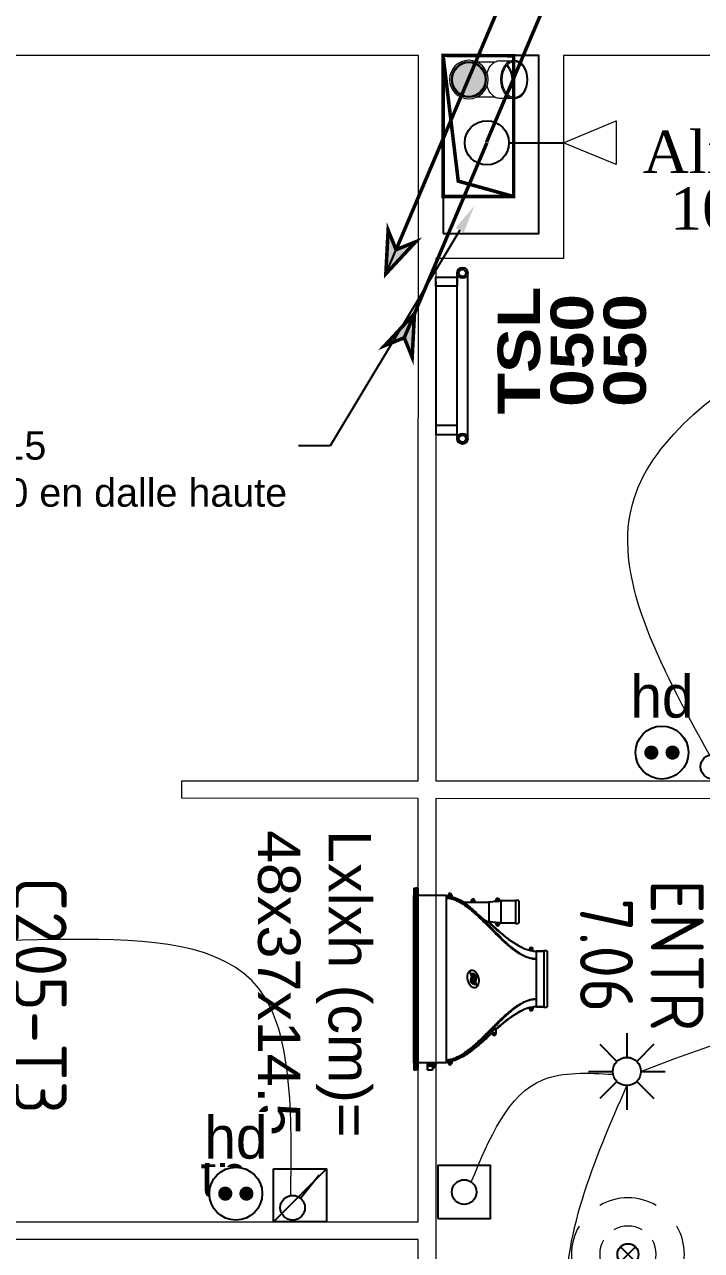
# Model space of a CAD drawing. Header units: millimetres. Extents: x 449410 to 506007, y -379864 to -318775.
# Drawn here: x 464091 to 466009, y -332279 to -328805 of the extents above; entities that cross this region are included whole.
import ezdxf
from ezdxf import colors
from ezdxf.entities.mleader import LeaderData, LeaderLine
from ezdxf.math import Vec2, Vec3

# ---------------------------------------------------------------- set-up
doc = ezdxf.new("R2010")
doc.units = ezdxf.units.MM
doc.set_wipeout_variables(frame=1)
doc.layers.add('_GAZELEC-RESERVATION', color=1, linetype='Continuous', lineweight=18)
doc.layers.add('_GAZELEC-RESERVATION 2', color=132, linetype='Continuous', lineweight=18)
for name, color, linetype in [('GAZ-EU FLECHE', 42, 'Continuous'), ('GAZ-FLECHE VMC', 93, 'Continuous'), ('prlm-CHAUFF', 30, 'Continuous'), ('prlm-CHAUFF-CONV', 20, 'Continuous'), ('prlm-EAU-CHU', 42, 'Continuous'), ('prlm-EAU-EUEV', 25, 'Continuous'), ('prlm-ELEC-CFO', 201, 'Continuous'), ('prlm-ELEC-SSI', 230, 'Continuous'), ('prlm-GT', 242, 'Continuous'), ('prlm-VMC', 93, 'Continuous')]:
    doc.layers.add(name, color=color, linetype=linetype)
doc.layers.add('prlm-xpoly', color=7, linetype='Continuous', plot=False)
doc.layers.add('prlm-ZEROPLOT', color=254, linetype='Continuous', plot=False)
doc.styles.add('prlm-chauff-rad', font='ariblk.ttf', dxfattribs={"height": 12})
doc.styles.add('prlm-elec-cfa', font='comic.ttf', dxfattribs={"height": 12})
doc.styles.add('prlm-elec-cfo', font='comic.ttf', dxfattribs={"height": 12})
doc.styles.add('prlm-vmc', font='pala.ttf', dxfattribs={"height": 14})
doc.styles.add('prlm-xpoly', font='isocp.shx', dxfattribs={"height": 15})
doc.styles.get("Standard").update_dxf_attribs({"font": 'arial.ttf'})

# ---------------------------------------------------------------- blocks, each defined once
blk = doc.blocks.new('xi.fum')
at = {"color": 0}
blk.add_wipeout([(-10.61, -10.61), (-15, 0), (-10.61, 10.61), (0, 15), (10.61, 10.61), (15, 0), (10.61, -10.61), (0, -15)], dxfattribs=at).dxf.layer = 'prlm-ELEC-SSI'
at = {"layer": 'prlm-ELEC-SSI', "color": 0}
for points in [[(-2.12, 2.12), (2.12, -2.12)], [(2.12, 2.12), (-2.12, -2.12)]]:
    blk.add_lwpolyline(points, dxfattribs=at)
blk.add_circle((0, 0), 3, dxfattribs=at)
at = {"layer": 'prlm-ELEC-SSI', "color": 0, "lineweight": 13}
for radius, start, end in [(16, 60, 120), (16, 150, 210), (8, 60, 120), (16, 330, 30), (8, 150, 210), (8, 330, 30), (8, 240, 300), (16, 240, 300)]:
    blk.add_arc((0, 0), radius, start, end, dxfattribs=at)
blk = doc.blocks.new('xi.eu')
at = {"layer": 'prlm-EAU-EUEV', "linetype": 'ByBlock', "lineweight": -2}
h = blk.add_hatch(color=0, dxfattribs=at)
edge = h.paths.add_edge_path()
edge.add_arc((0, 0), 5, 0, 360)
at = {"layer": 'prlm-EAU-EUEV', "color": 0, "linetype": 'ByBlock', "lineweight": 5}
blk.add_circle((0, 0), 5, dxfattribs=at)
blk = doc.blocks.new('xi.cee1')
at = {"layer": 'prlm-EAU-CHU', "color": 0, "lineweight": 13}
for p, q in [((7.43, 5), (2.17, 5)), ((12.09, 5.34), (8.77, 5.34)), ((2.17, -5), (7.43, -5)), ((8.77, -5.34), (12.09, -5.34))]:
    blk.add_line(p, q, dxfattribs=at)
for radius in [5.45, 4.69]:
    blk.add_circle((0, 0), radius, dxfattribs=at)
for centre, radius, start, end in [((10.09, 0.78), 4.99, 122.4397, 169.5051), ((8.79, 2.49), 2.86, 90.508, 118.9381), ((6.35, 0), 5.87, 317.8112, 42.1667), ((6.14, 0), 6.3, 318.9248, 41.0752), ((10.09, -0.78), 4.99, 190.4949, 237.5603), ((8.79, -2.49), 2.86, 241.0619, 269.492)]:
    blk.add_arc(centre, radius, start, end, dxfattribs=at)
for centre, major_axis, ratio in [((12.84, 0), (0, -5.44), 0.708306), ((12.94, 0), (0, -5.05), 0.707331)]:
    blk.add_ellipse(centre, major_axis=major_axis, ratio=ratio, dxfattribs=at)
blk = doc.blocks.new('xi.be')
at = {"layer": 'prlm-VMC', "color": 0, "linetype": 'ByBlock', "lineweight": 5, "flags": 128}
blk.add_lwpolyline([(-6.17, -15), (6.17, -15), (0, 0)], close=True, dxfattribs=at)
at = {"layer": 'prlm-VMC', "color": 0, "linetype": 'ByBlock', "lineweight": 5}
blk.add_solid([(0, -1), (5.17, -14), (-5.17, -14), (0, -1)], dxfattribs=at)
blk = doc.blocks.new('xi.twintop')
at = {"layer": 'prlm-CHAUFF', "ltscale": 50}
for p, q in [((-8, 35.6), (8, 35.6)), ((-7.9, 36.5), (7.9, 36.5)), ((-7.9, 35.6), (-7.9, 33.5)), ((-7.9, 33.5), (-7.9, 35.6)), ((7.9, 35.6), (7.9, 33.5)), ((7.9, 33.5), (7.9, 35.6)), ((-8.61, 31.95), (-8.61, 32.05)), ((-8.61, 32.05), (-8.51, 32.05)), ((-8.51, 31.95), (-8.61, 31.95)), ((-8.51, 32.16), (-8.41, 32.16)), ((-8.51, 32.05), (-8.51, 32.16)), ((-8.51, 31.84), (-8.51, 31.95)), ((-8.41, 31.84), (-8.51, 31.84)), ((-7.9, 32.5), (-8.46, 32.5)), ((-8.46, 31.5), (-8.16, 31.5)), ((-8.41, 32.16), (-8.41, 32.05)), ((-8.41, 32.05), (-8.3, 32.05)), ((-8.3, 31.95), (-8.41, 31.95)), ((-8.41, 31.95), (-8.41, 31.84)), ((-8.3, 32.05), (-8.3, 31.95)), ((-8.16, 31.5), (-7.95, 32.18)), ((-7.9, 32.5), (-7.95, 32.18)), ((-5.67, 33.5), (-7.9, 33.5)), ((5.67, 33.5), (-5.67, 33.5)), ((7.9, 33.5), (5.67, 33.5)), ((7.95, 32.18), (7.9, 32.5)), ((7.9, 32.5), (8.46, 32.5)), ((8.16, 31.5), (7.95, 32.18)), ((8.46, 31.5), (8.16, 31.5)), ((8.3, 31.95), (8.3, 32.05)), ((8.3, 32.05), (8.41, 32.05)), ((8.41, 31.95), (8.3, 31.95)), ((8.41, 32.16), (8.51, 32.16)), ((8.41, 32.05), (8.41, 32.16)), ((8.41, 31.84), (8.41, 31.95)), ((8.51, 31.84), (8.41, 31.84)), ((8.51, 32.16), (8.51, 32.05)), ((8.51, 32.05), (8.61, 32.05)), ((8.61, 31.95), (8.51, 31.95)), ((8.51, 31.95), (8.51, 31.84)), ((8.61, 32.05), (8.61, 31.95)), ((-22.15, 28.5), (-15.85, 28.5)), ((-9.41, 28.48), (-9.41, 28.48)), ((9.12, 29.02), (9.09, 29.02)), ((9.41, 28.48), (9.38, 28.48)), ((-15.75, 27.6), (-22.25, 27.6)), ((-22.15, 27.6), (-22.15, 23.5)), ((-22.15, 27.6), (-22.15, 23.5)), ((-15.85, 27.6), (-15.85, 23.5)), ((-15.85, 27.6), (-15.85, 23.5)), ((-22.56, 22.55), (-22.45, 22.55)), ((-22.56, 22.45), (-22.56, 22.55)), ((-22.45, 22.45), (-22.56, 22.45)), ((-22.45, 22.66), (-22.35, 22.66)), ((-22.45, 22.55), (-22.45, 22.66)), ((-22.45, 22.34), (-22.45, 22.45)), ((-22.35, 22.34), (-22.45, 22.34)), ((-22.4, 23), (-21.97, 23)), ((-21.85, 22), (-22.4, 22)), ((-22.35, 22.66), (-22.35, 22.55)), ((-22.35, 22.55), (-22.24, 22.55)), ((-22.24, 22.45), (-22.35, 22.45)), ((-22.35, 22.45), (-22.35, 22.34)), ((-22.24, 22.55), (-22.24, 22.45)), ((-15.85, 23.5), (-22.15, 23.5)), ((-21.97, 23), (-21.85, 22.06)), ((-21.85, 22.06), (-21.85, 22)), ((-16.2, 19.84), (-14.13, 22)), ((-14.13, 22), (-16.2, 19.84)), ((-16.15, 22.06), (-16.03, 23)), ((-16.15, 22), (-16.15, 22.06)), ((-15.6, 22), (-16.15, 22)), ((-16.03, 23), (-15.6, 23)), ((-15.76, 22.45), (-15.76, 22.55)), ((-15.76, 22.55), (-15.65, 22.55)), ((-15.65, 22.45), (-15.76, 22.45)), ((-15.65, 22.66), (-15.55, 22.66)), ((-15.65, 22.55), (-15.65, 22.66)), ((-15.65, 22.34), (-15.65, 22.45)), ((-15.55, 22.34), (-15.65, 22.34)), ((-15.55, 22.66), (-15.55, 22.55)), ((-15.55, 22.55), (-15.44, 22.55)), ((-15.55, 22.45), (-15.55, 22.34)), ((-15.44, 22.45), (-15.55, 22.45)), ((-15.44, 22.55), (-15.44, 22.45)), ((14.83, 21), (13.83, 22)), ((13.83, 22), (15.44, 22)), ((15.44, 21), (14.83, 21)), ((15.28, 21.45), (15.28, 21.55)), ((15.28, 21.55), (15.39, 21.55)), ((15.39, 21.45), (15.28, 21.45)), ((15.39, 21.66), (15.49, 21.66)), ((15.39, 21.55), (15.39, 21.66)), ((15.39, 21.34), (15.39, 21.45)), ((15.49, 21.34), (15.39, 21.34)), ((15.49, 21.66), (15.49, 21.55)), ((15.49, 21.55), (15.6, 21.55)), ((15.49, 21.45), (15.49, 21.34)), ((15.6, 21.45), (15.49, 21.45)), ((15.6, 21.55), (15.6, 21.45)), ((-21.8, 20), (-16.2, 20)), ((-21.8, 16), (-21.8, 20)), ((-21.8, 16), (-21.8, 20)), ((-16.2, 19.84), (-16.2, 20)), ((-16.2, 19.84), (-16.2, 20)), ((-22.36, 15.45), (-22.36, 15.55)), ((-22.36, 15.55), (-22.25, 15.55)), ((-22.25, 15.45), (-22.36, 15.45)), ((-22.25, 15.66), (-22.15, 15.66)), ((-22.25, 15.55), (-22.25, 15.66)), ((-22.25, 15.34), (-22.25, 15.45)), ((-22.15, 15.34), (-22.25, 15.34)), ((-22.2, 16), (-21.65, 16)), ((-21.65, 15), (-22.2, 15)), ((-22.15, 15.66), (-22.15, 15.55)), ((-22.15, 15.55), (-22.04, 15.55)), ((-22.15, 15.45), (-22.15, 15.34)), ((-22.04, 15.45), (-22.15, 15.45)), ((-22.04, 15.55), (-22.04, 15.45)), ((-21.8, 12.88), (-21.8, 15)), ((-21.8, 12.88), (-21.8, 15)), ((-21.65, 16), (-21.65, 15)), ((-23.96, 8.95), (-23.96, 9.05)), ((-23.96, 9.05), (-23.85, 9.05)), ((-23.85, 8.95), (-23.96, 8.95)), ((-23.85, 9.16), (-23.75, 9.16)), ((-23.85, 9.05), (-23.85, 9.16)), ((-23.85, 8.84), (-23.85, 8.95)), ((-23.75, 8.84), (-23.85, 8.84)), ((-23.8, 9.5), (-23.19, 9.5)), ((-23.36, 8.5), (-23.8, 8.5)), ((-23.75, 9.16), (-23.75, 9.05)), ((-23.75, 9.05), (-23.64, 9.05)), ((-23.75, 8.95), (-23.75, 8.84)), ((-23.64, 8.95), (-23.75, 8.95)), ((23.7, 8), (-23.7, 8)), ((-23.7, 8), (-23.7, 0)), ((-23.64, 9.05), (-23.64, 8.95)), ((-23.36, 8.42), (-23.36, 8.5)), ((23.19, 9.5), (23.8, 9.5)), ((23.36, 8.42), (23.36, 8.5)), ((23.8, 8.5), (23.36, 8.5)), ((23.64, 8.95), (23.64, 9.05)), ((23.64, 9.05), (23.75, 9.05)), ((23.75, 8.95), (23.64, 8.95)), ((23.7, 8), (23.7, 0)), ((23.75, 9.16), (23.85, 9.16)), ((23.75, 9.05), (23.75, 9.16)), ((23.75, 8.84), (23.75, 8.95)), ((23.85, 8.84), (23.75, 8.84)), ((23.85, 9.16), (23.85, 9.05)), ((23.85, 9.05), (23.96, 9.05)), ((23.85, 8.95), (23.85, 8.84)), ((23.96, 8.95), (23.85, 8.95)), ((23.96, 9.05), (23.96, 8.95)), ((24.18, 4.47), (23.7, 4.81)), ((24.06, 4.42), (23.7, 4.66)), ((24.06, 2.6), (24.06, 4.42)), ((24.64, 4.04), (24.06, 4.42)), ((24.2, 4.46), (24.18, 4.47)), ((24.54, 4.24), (24.2, 4.46)), ((24.35, 4.85), (24.33, 4.89)), ((24.35, 4.36), (24.35, 4.85)), ((24.35, 4.85), (24.36, 4.85)), ((24.41, 4.79), (24.43, 4.83)), ((24.41, 4.79), (24.41, 4.32)), ((25.01, 4.43), (24.41, 4.79)), ((24.43, 4.83), (25.04, 4.47)), ((24.64, 4.04), (24.72, 4.01)), ((24.64, 2.6), (24.64, 4.04)), ((24.72, 4.01), (24.72, 2.65)), ((25.04, 4.47), (25.01, 4.43)), ((25.01, 4.25), (25.01, 4.43)), ((25.02, 4.42), (25.01, 4.43)), ((25.06, 4.46), (25.02, 4.42)), ((25.02, 4.42), (25.02, 4.25)), ((25.28, 4.25), (25.02, 4.42)), ((25.04, 4.47), (25.06, 4.46)), ((25.06, 4.46), (25.39, 4.24)), ((25.71, 2.65), (25.71, 4.01)), ((-25.75, 0), (-25.75, -0.73)), ((25.75, 0), (-25.75, 0)), ((23.7, 2.6), (24.06, 2.6)), ((23.7, 2.57), (23.73, 2.6)), ((23.79, 2.6), (23.88, 2.51)), ((23.88, 2.51), (23.97, 2.6)), ((24.04, 2.6), (24.13, 2.51)), ((24.64, 2.6), (24.06, 2.6)), ((24.13, 2.51), (24.22, 2.6)), ((24.18, 2.56), (24.24, 2.51)), ((24.24, 2.51), (24.3, 2.58)), ((24.28, 2.6), (24.37, 2.51)), ((24.37, 2.51), (24.46, 2.6)), ((24.42, 2.57), (24.48, 2.51)), ((24.48, 2.51), (24.56, 2.58)), ((24.54, 2.6), (24.63, 2.51)), ((24.63, 2.51), (24.72, 2.6)), ((24.72, 2.65), (24.64, 2.6)), ((24.64, 2.6), (24.64, 2.6)), ((25.66, 2.6), (24.64, 2.6)), ((24.7, 2.58), (24.77, 2.51)), ((24.72, 2.65), (25.71, 2.65)), ((24.73, 2.6), (24.82, 2.51)), ((24.77, 2.51), (24.79, 2.53)), ((24.82, 2.51), (24.91, 2.6)), ((24.9, 2.59), (24.98, 2.51)), ((24.98, 2.51), (25.07, 2.6)), ((25.02, 2.54), (25.05, 2.51)), ((25.05, 2.51), (25.09, 2.55)), ((25.06, 2.58), (25.13, 2.51)), ((25.13, 2.51), (25.22, 2.6)), ((25.19, 2.57), (25.25, 2.51)), ((25.25, 2.51), (25.34, 2.6)), ((25.27, 2.53), (25.29, 2.51)), ((25.29, 2.51), (25.32, 2.54)), ((25.31, 2.56), (25.36, 2.51)), ((25.36, 2.51), (25.45, 2.6)), ((25.4, 2.55), (25.44, 2.51)), ((25.44, 2.51), (25.53, 2.6)), ((25.48, 2.54), (25.51, 2.51)), ((25.51, 2.51), (25.6, 2.6)), ((25.53, 2.53), (25.55, 2.51)), ((25.55, 2.51), (25.64, 2.6)), ((25.71, 2.65), (25.66, 2.6)), ((25.66, 2.6), (25.66, 2.6)), ((25.75, 0), (25.75, -0.73)), ((-25.75, -0.81), (-25.75, -0.73)), ((-25.75, -0.73), (25.75, -0.73)), ((-25.75, -1.3), (-25.75, -0.81)), ((25.75, -0.81), (-25.75, -0.81)), ((-25.75, -1.3), (25.75, -1.3)), ((23.75, -0.99), (-23.75, -0.99)), ((-23.75, -1.06), (-23.75, -0.99)), ((-23.55, -0.99), (-23.75, -1.06)), ((-23.75, -1.06), (23.75, -1.06)), ((23.75, -1.11), (-23.75, -1.11)), ((-23.75, -1.16), (-23.75, -1.11)), ((-23.59, -1.11), (-23.75, -1.16)), ((-23.75, -1.16), (23.75, -1.16)), ((23.75, -1.2), (-23.75, -1.2)), ((-23.75, -1.23), (-23.75, -1.2)), ((-23.64, -1.2), (-23.75, -1.23)), ((-23.75, -1.23), (23.75, -1.23)), ((23.75, -1.26), (-23.75, -1.26)), ((-23.75, -1.28), (-23.75, -1.26)), ((-23.68, -1.26), (-23.75, -1.28)), ((-23.75, -1.28), (23.75, -1.28)), ((23.75, -1.29), (-23.75, -1.29)), ((-23.75, -1.3), (-23.75, -1.29)), ((-23.73, -1.29), (-23.75, -1.3)), ((-23.75, -1.3), (23.75, -1.3)), ((23.75, -1.06), (23.55, -0.99)), ((23.75, -1.16), (23.59, -1.11)), ((23.75, -1.23), (23.64, -1.2)), ((23.75, -1.28), (23.68, -1.26)), ((23.75, -1.3), (23.73, -1.29)), ((23.75, -0.99), (23.75, -1.06)), ((23.75, -1.11), (23.75, -1.16)), ((23.75, -1.2), (23.75, -1.23)), ((23.75, -1.26), (23.75, -1.28)), ((23.75, -1.29), (23.75, -1.3)), ((25.75, -0.73), (25.75, -0.81)), ((25.75, -1.3), (25.75, -0.81))]:
    blk.add_line(p, q, dxfattribs=at)
for centre, radius in [((-8.46, 32), 0.3), ((-8.46, 32), 0.25), ((8.46, 32), 0.3), ((8.46, 32), 0.25), ((-22.4, 22.5), 0.3), ((-22.4, 22.5), 0.25), ((-15.6, 22.5), 0.3), ((-15.6, 22.5), 0.25), ((15.44, 21.5), 0.3), ((15.44, 21.5), 0.25), ((-22.2, 15.5), 0.3), ((-22.2, 15.5), 0.25), ((-23.8, 9), 0.3), ((-23.8, 9), 0.25), ((23.8, 9), 0.3), ((23.8, 9), 0.25)]:
    blk.add_circle(centre, radius, dxfattribs=at)
for centre, radius, start, end in [((-6.01, 35.83), 2, 160.5755, 186.7441), ((-6.01, 35.83), 2, 160.5755, 186.7441), ((6.01, 35.83), 2, 353.2559, 19.4245), ((6.01, 35.83), 2, 353.2559, 19.4245), ((-19.51, 34.47), 11.74, 332.3321, 345.441), ((-19.16, 34.32), 11.35, 332.1374, 345.6929), ((-8.46, 32), 0.5, 90, 270), ((-15.67, 33.51), 7.77, 352.5456, 359.9423), ((-15.72, 33.51), 7.82, 352.5763, 359.9264), ((-15.07, 33.49), 7.17, 352.0923, 353.5448), ((-15.07, 33.49), 7.17, 353.9053, 0.1157), ((15.11, 33.49), 7.25, 179.9215, 187.8382), ((15.67, 33.51), 7.77, 180.0577, 187.4544), ((15.72, 33.51), 7.82, 180.0736, 187.4237), ((21.1, 34.98), 13.43, 192.9954, 216.0824), ((19.16, 34.32), 11.35, 194.4106, 207.8626), ((8.46, 32), 0.5, 270, 90), ((-20.26, 27.83), 2, 160.5755, 186.7441), ((-20.26, 27.83), 2, 160.5755, 186.7441), ((-17.74, 27.83), 2, 353.2559, 19.4245), ((-17.74, 27.83), 2, 353.2559, 19.4245), ((-43.13, 48.06), 39, 319.3887, 329.86), ((-43.13, 48.06), 39, 319.3887, 329.8601), ((-26.92, 38.17), 20.01, 331.0483, 332.7983), ((-26.92, 38.17), 20.01, 331.0482, 332.7982), ((26.92, 38.17), 20.01, 207.2018, 208.9518), ((43.13, 48.06), 39, 210.1399, 220.6113), ((43.13, 48.06), 39, 212.5506, 220.6113), ((-22.4, 22.5), 0.5, 90, 270), ((-15.6, 22.5), 0.5, 270, 90), ((-22.51, 30.1), 11.66, 315.9701, 320.4245), ((-22.76, 30.33), 11.99, 316.0326, 320.3619), ((22.51, 30.1), 11.66, 219.5755, 224.0299), ((22.76, 30.33), 11.99, 219.6381, 223.9674), ((15.44, 21.5), 0.5, 270, 90), ((-22.2, 15.5), 0.5, 90, 270), ((-2.48, -0.77), 23.65, 136.4099, 144.7501), ((-44.74, 40.05), 35.1, 315.7111, 319.5265), ((-23.8, 9), 0.5, 90, 270), ((-11.41, 6.64), 12.12, 163.7263, 166.3852), ((23.8, 9), 0.5, 270, 90), ((17.64, -7.23), 13.85, 61.9182, 64.0515), ((17.76, -6.88), 13.43, 62.115, 63.7632), ((18.29, -6.04), 12.5, 61.3177, 61.5903), ((24.75, 5.45), 0.703, 233.033, 242.9325), ((24.72, 5.11), 0.448, 214.6713, 225.4982), ((25.88, 4.92), 0.836, 234.1326, 239.2425), ((18.29, -6.04), 12.5, 53.7494, 55.0637)]:
    blk.add_arc(centre, radius, start, end, dxfattribs=at)
blk.add_ellipse((0, 15.55), major_axis=(2.49, 0.57), ratio=0.600775, dxfattribs=at)
for points, knots in [([(-5.67, 33.5), (-5.67, 33.33), (-5.68, 33.16), (-5.7, 32.82), (-5.72, 32.65), (-5.8, 32.15), (-5.87, 31.82), (-6.05, 31.16), (-6.16, 30.84), (-6.41, 30.21), (-6.55, 29.9), (-7, 29), (-7.34, 28.43), (-8.08, 27.34), (-8.47, 26.81), (-9.69, 25.27), (-10.57, 24.3), (-12.38, 22.39), (-13.32, 21.46), (-15.19, 19.6), (-16.12, 18.67), (-17.95, 16.77), (-18.84, 15.8), (-20.08, 14.27), (-20.47, 13.75), (-21.03, 12.94), (-21.21, 12.66), (-21.55, 12.09), (-21.72, 11.8), (-22.17, 10.91), (-22.43, 10.31), (-22.7, 9.36), (-22.77, 9.03), (-22.86, 8.47), (-22.88, 8.24), (-22.89, 8)], [0, 0, 0, 0, 0.015625, 0.015625, 0.03125, 0.03125, 0.0625, 0.0625, 0.09375, 0.09375, 0.125, 0.125, 0.1875, 0.1875, 0.25, 0.25, 0.375, 0.375, 0.5, 0.5, 0.625, 0.625, 0.75, 0.75, 0.8125, 0.8125, 0.84375, 0.84375, 0.875, 0.875, 0.9375, 0.9375, 0.96875, 0.96875, 0.9907189, 0.9907189, 0.9907189, 0.9907189]), ([(-18.04, 17.26), (-16.85, 18.51), (-15.59, 19.7), (-13.1, 22.1), (-11.85, 23.3), (-10.07, 25.17), (-9.49, 25.81), (-8.39, 27.13), (-7.87, 27.82), (-7.16, 28.91), (-6.93, 29.29), (-6.52, 30.07), (-6.33, 30.48), (-6.02, 31.31), (-5.89, 31.74), (-5.76, 32.39), (-5.73, 32.61), (-5.69, 32.95), (-5.69, 33.06), (-5.67, 33.28), (-5.67, 33.39), (-5.67, 33.5)], [0, 0, 0, 0, 0.25, 0.25, 0.5, 0.5, 0.625, 0.625, 0.75, 0.75, 0.8125, 0.8125, 0.875, 0.875, 0.9375, 0.9375, 0.96875, 0.96875, 0.984375, 0.984375, 1, 1, 1, 1]), ([(5.67, 33.5), (5.67, 33.33), (5.68, 33.16), (5.71, 32.81), (5.73, 32.64), (5.81, 32.14), (5.88, 31.8), (6.08, 31.14), (6.2, 30.82), (6.47, 30.19), (6.62, 29.88), (7.1, 28.98), (7.46, 28.42), (8.23, 27.34), (8.65, 26.82), (9.93, 25.3), (10.84, 24.34), (12.72, 22.46), (13.69, 21.54), (15.61, 19.69), (16.57, 18.77), (18.43, 16.87), (19.34, 15.9), (20.59, 14.36), (20.99, 13.83), (21.55, 13), (21.73, 12.72), (22.07, 12.15), (22.24, 11.85), (22.69, 10.95), (22.94, 10.33), (23.21, 9.37), (23.28, 9.05), (23.36, 8.48), (23.38, 8.24), (23.39, 8)], [0, 0, 0, 0, 0.015625, 0.015625, 0.03125, 0.03125, 0.0625, 0.0625, 0.09375, 0.09375, 0.125, 0.125, 0.1875, 0.1875, 0.25, 0.25, 0.375, 0.375, 0.5, 0.5, 0.625, 0.625, 0.75, 0.75, 0.8125, 0.8125, 0.84375, 0.84375, 0.875, 0.875, 0.9375, 0.9375, 0.96875, 0.96875, 0.9908046, 0.9908046, 0.9908046, 0.9908046]), ([(22.89, 8), (22.88, 8.24), (22.86, 8.47), (22.77, 9.03), (22.7, 9.36), (22.43, 10.31), (22.17, 10.91), (21.72, 11.8), (21.55, 12.09), (21.21, 12.66), (21.03, 12.94), (20.47, 13.75), (20.08, 14.27), (18.84, 15.8), (17.95, 16.77), (16.12, 18.67), (15.18, 19.6), (13.32, 21.46), (12.38, 22.39), (10.57, 24.3), (9.69, 25.27), (8.47, 26.81), (8.08, 27.34), (7.34, 28.43), (7, 29), (6.55, 29.9), (6.41, 30.21), (6.16, 30.84), (6.05, 31.16), (5.87, 31.82), (5.79, 32.15), (5.72, 32.65), (5.7, 32.82), (5.68, 33.16), (5.67, 33.33), (5.67, 33.5)], [0.0092808, 0.0092808, 0.0092808, 0.0092808, 0.03125, 0.03125, 0.0625, 0.0625, 0.125, 0.125, 0.15625, 0.15625, 0.1875, 0.1875, 0.25, 0.25, 0.375, 0.375, 0.5, 0.5, 0.625, 0.625, 0.75, 0.75, 0.8125, 0.8125, 0.875, 0.875, 0.90625, 0.90625, 0.9375, 0.9375, 0.96875, 0.96875, 0.984375, 0.984375, 1, 1, 1, 1]), ([(-8.9, 29.46), (-9.06, 29.12), (-9.43, 28.41), (-10.08, 27.35), (-10.83, 26.27), (-11.65, 25.18), (-12.54, 24.1), (-13.65, 22.81), (-14.86, 21.46), (-15.81, 20.43), (-16.2, 20)], [0.1568082, 0.1568082, 0.1568082, 0.1568082, 0.2305418, 0.3149874, 0.4025619, 0.4929385, 0.5856877, 0.6803551, 0.8317746, 0.9509578, 0.9509578, 0.9509578, 0.9509578]), ([(14.38, 22), (14.06, 22.36), (13.37, 23.14), (12.33, 24.35), (11.38, 25.54), (10.58, 26.62), (9.93, 27.59), (9.37, 28.52), (9.05, 29.15), (8.91, 29.44)], [0.5730592, 0.5730592, 0.5730592, 0.5730592, 0.626259, 0.6884084, 0.7489718, 0.7930827, 0.8358988, 0.8773199, 0.9123747, 0.9123747, 0.9123747, 0.9123747]), ([(23.19, 9.5), (23.12, 9.79), (23.04, 10.07), (22.86, 10.64), (22.75, 10.92), (22.41, 11.74), (22.14, 12.27), (21.56, 13.3), (21.24, 13.8), (20.57, 14.77), (20.21, 15.25), (19.11, 16.65), (18.33, 17.54), (16.73, 19.29), (15.91, 20.15), (15.09, 21)], [0, 0, 0, 0, 0.0625, 0.0625, 0.125, 0.125, 0.25, 0.25, 0.375, 0.375, 0.5, 0.5, 0.75, 0.75, 1, 1, 1, 1]), ([(21.4, 13.55), (21.3, 13.71), (20.98, 14.2), (20.41, 15.02), (19.67, 15.99), (18.88, 16.96), (17.95, 18.04), (16.9, 19.22), (15.98, 20.24), (15.44, 20.84), (15.29, 21)], [0.1694223, 0.1694223, 0.1694223, 0.1694223, 0.1906001, 0.2339285, 0.2787061, 0.3247019, 0.3716424, 0.4351709, 0.4991397, 0.523565, 0.523565, 0.523565, 0.523565]), ([(-18.04, 17.26), (-17.81, 17.52), (-17.58, 17.79), (-17.17, 18.3), (-16.98, 18.55), (-16.64, 19.03), (-16.49, 19.25), (-16.32, 19.53), (-16.28, 19.62), (-16.22, 19.76), (-16.2, 19.81), (-16.2, 19.84)], [0, 0, 0, 0, 0.25, 0.25, 0.5, 0.5, 0.75, 0.75, 0.875, 0.875, 1, 1, 1, 1]), ([(-23.39, 8), (-23.38, 8.28), (-23.35, 8.55), (-23.25, 9.19), (-23.16, 9.55), (-22.84, 10.61), (-22.54, 11.29), (-21.83, 12.6), (-21.42, 13.22), (-20.56, 14.41), (-20.09, 14.98), (-19.62, 15.54)], [0.0331631, 0.0331631, 0.0331631, 0.0331631, 0.125, 0.125, 0.25, 0.25, 0.5, 0.5, 0.75, 0.75, 1, 1, 1, 1]), ([(-1.94, 14.63), (-1.21, 15.35), (-0.84, 15.44), (-0.45, 15.4), (0.16, 15.33), (0.81, 14.93), (1.54, 15.51)], [0, 0, 0, 0, 0.389075, 0.389075, 0.389075, 1, 1, 1, 1]), ([(-1.63, 15.67), (-0.9, 16.39), (-0.53, 16.49), (-0.14, 16.44), (0.47, 16.38), (1.12, 15.98), (1.85, 16.55)], [0, 0, 0, 0, 0.389075, 0.389075, 0.389075, 1, 1, 1, 1]), ([(-23.19, 9.5), (-23.12, 9.8), (-23.04, 10.09), (-22.9, 10.53), (-22.84, 10.67), (-22.74, 10.96), (-22.68, 11.1), (-22.5, 11.53), (-22.37, 11.8), (-22.1, 12.35), (-21.95, 12.61), (-21.8, 12.88)], [0, 0, 0, 0, 0.25, 0.25, 0.375, 0.375, 0.5, 0.5, 0.75, 0.75, 1, 1, 1, 1]), ([(-21.8, 12.88), (-21.96, 12.6), (-22.11, 12.32), (-22.4, 11.74), (-22.54, 11.45), (-22.78, 10.85), (-22.89, 10.55), (-23.01, 10.17), (-23.03, 10.1), (-23.05, 10.03)], [0, 0, 0, 0, 0.25, 0.25, 0.5, 0.5, 0.75, 0.75, 0.8062429, 0.8062429, 0.8062429, 0.8062429]), ([(24.24, 4.96), (24.23, 4.96), (24.23, 4.96), (24.22, 4.97), (24.2, 4.97), (24.19, 4.97), (24.18, 4.98), (24.16, 4.98), (24.15, 4.98), (24.13, 4.99), (24.11, 4.99), (24.09, 4.99), (24.08, 4.99), (24.05, 4.99), (24.02, 4.99), (23.98, 4.99), (23.93, 4.98), (23.89, 4.98), (23.84, 4.97), (23.78, 4.96), (23.74, 4.95), (23.71, 4.95), (23.7, 4.94)], [0.1059402, 0.1059402, 0.1059402, 0.1059402, 0.1359504, 0.1694868, 0.202886, 0.2361704, 0.2693627, 0.3024859, 0.3355633, 0.3686184, 0.401675, 0.434757, 0.4678887, 0.5010941, 0.5629781, 0.6246926, 0.6863942, 0.7482374, 0.8103737, 0.8729511, 0.9361135, 0.9654522, 0.9654522, 0.9654522, 0.9654522]), ([(23.7, 4.91), (23.71, 4.91), (23.72, 4.91), (23.74, 4.92), (23.78, 4.92), (23.81, 4.93), (23.83, 4.93), (23.86, 4.94), (23.89, 4.94), (23.92, 4.95), (23.94, 4.95), (23.97, 4.95), (23.99, 4.96), (24.02, 4.96), (24.04, 4.96), (24.06, 4.96), (24.08, 4.96), (24.11, 4.96), (24.14, 4.96), (24.18, 4.96), (24.21, 4.95), (24.24, 4.95), (24.26, 4.94), (24.28, 4.93), (24.3, 4.92), (24.32, 4.91), (24.33, 4.9), (24.33, 4.89)], [0.053874, 0.053874, 0.053874, 0.053874, 0.0607104, 0.0907643, 0.1206402, 0.1503557, 0.1799287, 0.2093776, 0.238721, 0.2679778, 0.2971672, 0.3263086, 0.3554219, 0.3845269, 0.4136437, 0.4427926, 0.4719939, 0.5012681, 0.5562327, 0.6110034, 0.6657154, 0.7205017, 0.7754929, 0.8308166, 0.8865967, 0.9429527, 1, 1, 1, 1]), ([(24.35, 4.85), (24.35, 4.86), (24.35, 4.86), (24.34, 4.87), (24.33, 4.88), (24.32, 4.88), (24.31, 4.89), (24.3, 4.89), (24.29, 4.9), (24.28, 4.9), (24.26, 4.91), (24.25, 4.91), (24.23, 4.91), (24.22, 4.92), (24.2, 4.92), (24.18, 4.92), (24.17, 4.92), (24.15, 4.92), (24.12, 4.92), (24.09, 4.92), (24.05, 4.92), (24, 4.92), (23.95, 4.91), (23.9, 4.9), (23.85, 4.89), (23.79, 4.88), (23.74, 4.87), (23.71, 4.86), (23.7, 4.86)], [0, 0, 0, 0, 0.0300773, 0.0600539, 0.0899314, 0.1197114, 0.1493956, 0.1789856, 0.2084831, 0.2378898, 0.2672073, 0.2964374, 0.3255817, 0.3546421, 0.3836203, 0.4125181, 0.4413372, 0.4700795, 0.4987468, 0.5532579, 0.6080368, 0.6630958, 0.7184471, 0.7741027, 0.8300742, 0.8863734, 0.9430116, 0.9677174, 0.9677174, 0.9677174, 0.9677174]), ([(24.65, 4.2), (24.65, 4.2), (24.64, 4.2), (24.64, 4.2), (24.63, 4.2), (24.63, 4.2), (24.62, 4.2), (24.61, 4.21), (24.6, 4.21), (24.59, 4.21), (24.58, 4.22), (24.55, 4.23), (24.54, 4.24), (24.54, 4.24)], [0, 0, 0, 0, 0.061789, 0.122374, 0.182441, 0.242697, 0.303842, 0.366548, 0.43144, 0.49908, 0.668346, 0.832646, 1, 1, 1, 1]), ([(25.45, 4.21), (25.44, 4.21), (25.44, 4.22), (25.43, 4.22), (25.41, 4.23), (25.4, 4.23), (25.39, 4.24), (25.37, 4.24), (25.36, 4.25), (25.34, 4.25), (25.32, 4.25), (25.3, 4.26), (25.29, 4.26), (25.27, 4.26), (25.24, 4.26), (25.22, 4.26), (25.2, 4.26), (25.17, 4.26), (25.13, 4.26), (25.08, 4.26), (25.03, 4.26), (24.97, 4.25), (24.91, 4.24), (24.85, 4.24), (24.79, 4.23), (24.72, 4.21), (24.67, 4.21), (24.65, 4.2)], [0.0304712, 0.0304712, 0.0304712, 0.0304712, 0.0599457, 0.0897682, 0.1195016, 0.1491541, 0.1787343, 0.2082505, 0.2377114, 0.2671256, 0.2965018, 0.3258487, 0.355175, 0.3844897, 0.4138015, 0.4431194, 0.4724522, 0.5018089, 0.5568669, 0.611863, 0.6668562, 0.7219052, 0.7770682, 0.8324028, 0.8879658, 0.9438132, 1, 1, 1, 1]), ([(25.71, 4.01), (25.69, 4.04), (25.65, 4.06), (25.55, 4.09), (25.48, 4.1), (25.35, 4.1), (25.31, 4.1), (25.21, 4.09), (25.16, 4.09), (24.98, 4.06), (24.86, 4.04), (24.72, 4.01)], [0, 0, 0, 0, 0.25, 0.25, 0.5, 0.5, 0.625, 0.625, 0.75, 0.75, 1, 1, 1, 1])]:
    blk.add_open_spline(points, degree=3, knots=knots, dxfattribs=at)
for points in [[(-22.15, 23.5), (-22.15, 23.33), (-22.14, 23.17), (-22.13, 23)], [(-22.15, 23.5), (-22.15, 23.33), (-22.14, 23.17), (-22.13, 23)], [(-22.01, 22), (-21.91, 21.33), (-21.8, 20.67), (-21.8, 20)], [(-22.01, 22), (-21.91, 21.33), (-21.8, 20.67), (-21.8, 20)], [(-15.99, 22), (-16.09, 21.33), (-16.2, 20.67), (-16.2, 20)], [(-15.99, 22), (-16.09, 21.33), (-16.2, 20.67), (-16.2, 20)], [(-15.85, 23.5), (-15.85, 23.33), (-15.86, 23.17), (-15.87, 23)], [(-15.85, 23.5), (-15.85, 23.33), (-15.86, 23.17), (-15.87, 23)], [(-0.55, 15.04), (-0.94, 15.09), (-1.32, 14.99), (-1.94, 14.63)], [(-1.78, 15.16), (-1.06, 15.88), (-0.68, 15.97), (-0.29, 15.93)], [(-0.39, 15.58), (-0.78, 15.62), (-1.16, 15.52), (-1.78, 15.16)], [(-0.23, 16.09), (-0.63, 16.13), (-1.01, 16.03), (-1.63, 15.67)], [(1.54, 15.51), (0.72, 14.57), (0.07, 14.98), (-0.55, 15.04)], [(1.7, 16.04), (0.88, 15.1), (0.23, 15.51), (-0.39, 15.58)], [(-0.29, 15.93), (0.32, 15.87), (0.96, 15.47), (1.7, 16.04)], [(1.85, 16.55), (1.03, 15.62), (0.38, 16.02), (-0.23, 16.09)], [(-23.19, 9.5), (-23.26, 9.17), (-23.32, 8.84), (-23.36, 8.5)], [(23.36, 8.5), (23.32, 8.84), (23.26, 9.17), (23.19, 9.5)]]:
    blk.add_open_spline(points, degree=3, dxfattribs=at)
at = {"layer": 'prlm-CHAUFF', "ltscale": 50, "insert": (-42.19, -13.41), "char_height": 12, "width": 139.7925, "attachment_point": 1}
blk.add_mtext('Lxlxh (cm)= 48x37x14.5', dxfattribs=at)
blk = doc.blocks.new('xi.th-ch')
at = {"layer": 'prlm-CHAUFF', "color": 0, "linetype": 'ByBlock', "lineweight": -2, "flags": 128}
blk.add_lwpolyline([(-7.5, 7.5), (7.5, 7.5), (7.5, -7.5), (-7.5, -7.5)], close=True, dxfattribs=at)
at = {"layer": 'prlm-CHAUFF', "color": 0}
blk.add_lwpolyline([(-7.5, -7.5), (7.5, 7.5)], dxfattribs=at)
blk = doc.blocks.new('xi.PCHD')
at = {"color": 0, "lineweight": 5}
blk.add_wipeout([(-7.5, -7.5), (7.5, -7.5), (7.5, 7.5), (-7.5, 7.5)], dxfattribs=at).dxf.layer = 'prlm-ELEC-CFO'
at = {"layer": 'prlm-ELEC-CFO', "color": 0, "linetype": 'ByBlock', "lineweight": 5, "const_width": 2}
for points in [[(-4, 0, 1), (-2, 0, 1)], [(2, 0, 1), (4, 0, 1)]]:
    blk.add_lwpolyline(points, format="xyb", close=True, dxfattribs=at)
at = {"layer": 'prlm-ELEC-CFO', "color": 0, "linetype": 'ByBlock', "lineweight": -2}
blk.add_circle((0, 0), 7.5, dxfattribs=at)
blk = doc.blocks.new('xi.DA')
at = {"layer": 'prlm-ELEC-CFO', "color": 0}
for points in [[(0.61, -1.67), (7.04, 4.05), (1.81, 7.01)], [(4.05, 1.39), (-1.17, 4.34)]]:
    blk.add_lwpolyline(points, dxfattribs=at)
blk.add_circle((-2, -4), 3.5, dxfattribs=at)
blk = doc.blocks.new('xi.BP')
at = {"layer": 'prlm-ELEC-CFO', "color": 0, "flags": 128}
blk.add_lwpolyline([(-7.5, -7.5), (7.5, -7.5), (7.5, 7.5), (-7.5, 7.5)], close=True, dxfattribs=at)
at = {"layer": 'prlm-ELEC-CFO', "color": 0}
blk.add_circle((0, 0), 3.5, dxfattribs=at)
blk = doc.blocks.new('xi.SPOT')
at = {"color": 0, "lineweight": 5}
blk.add_wipeout([(-4, 0), (-2.83, -2.83), (0, -4), (2.83, -2.83), (4, 0), (2.83, 2.83), (0, 4), (-2.83, 2.83)], dxfattribs=at).dxf.layer = 'prlm-ELEC-CFO'
at = {"layer": 'prlm-ELEC-CFO', "color": 0, "linetype": 'ByBlock', "lineweight": -2, "flags": 128}
for points in [[(0, 10.88), (0, 4)], [(-7.69, 7.69), (-2.83, 2.83)], [(7.69, 7.69), (2.83, 2.83)], [(-10.88, 0), (-4, 0)], [(4, 0), (10.88, 0)], [(-2.83, -2.83), (-7.69, -7.69)], [(2.83, -2.83), (7.69, -7.69)], [(0, -4), (0, -10.88)]]:
    blk.add_lwpolyline(points, dxfattribs=at)
at = {"layer": 'prlm-ELEC-CFO', "color": 0, "linetype": 'ByBlock', "lineweight": -2}
blk.add_circle((0, 0), 4, dxfattribs=at)
blk = doc.blocks.new('xi.SA')
at = {"layer": 'prlm-ELEC-CFO', "color": 0}
blk.add_lwpolyline([(0.2, -1.28), (5.5, 5.28)], dxfattribs=at)
blk.add_circle((-2, -4), 3.5, dxfattribs=at)
blk = doc.blocks.new('xi.tsl-050-050')
at = {"layer": 'prlm-CHAUFF-CONV', "linetype": 'ByBlock', "lineweight": -2}
h = blk.add_hatch(color=0, dxfattribs=at)
edge = h.paths.add_edge_path()
edge.add_arc((-23.5, 7.5), 1.5, 0, 360)
edge = h.paths.add_edge_path(flags=17)
edge.add_arc((-23.5, 7.5), 1, 0, 360)
edge = h.paths.add_edge_path()
edge.add_arc((23.5, 7.5), 1.5, 0, 360)
edge = h.paths.add_edge_path(flags=17)
edge.add_arc((23.5, 7.5), 1, 0, 360)
at = {"layer": 'prlm-CHAUFF-CONV', "color": 0, "linetype": 'ByBlock', "lineweight": -2, "flags": 128}
for points in [[(23.5, 9), (-23.5, 9)], [(23.5, 6), (-23.5, 6)]]:
    blk.add_lwpolyline(points, dxfattribs=at)
at = {"layer": 'prlm-CHAUFF-CONV', "color": 0, "linetype": 'ByBlock', "lineweight": -2}
for points in [[(-19.73, 0), (-22.27, 0), (-22.27, 6), (-19.73, 6)], [(19.73, 0), (22.27, 0), (22.27, 6), (19.73, 6)]]:
    blk.add_lwpolyline(points, close=True, dxfattribs=at)
for centre, radius in [((-23.5, 7.5), 1.5), ((-23.5, 7.5), 1), ((23.5, 7.5), 1.5), ((23.5, 7.5), 1)]:
    blk.add_circle(centre, radius, dxfattribs=at)
at = {"layer": 'prlm-ZEROPLOT', "linetype": 'ByBlock', "lineweight": -2, "flags": 128}
blk.add_lwpolyline([(-21, 0), (21, 0)], dxfattribs=at)
blk = doc.blocks.new('FLECHE1')
h = blk.add_hatch(color=256)
h.dxf.hatch_style = 1
h.paths.add_polyline_path([(495907.1, -370439.6), (495913.6, -370315.5), (495936.1, -370371.1), (495991.7, -370348.6)])
for p, q in [((495907.1, -370439.6), (496141.3, -369887.2)), ((495913.6, -370315.5), (495907.1, -370439.6)), ((495913.6, -370315.5), (495907.1, -370439.6)), ((495936.1, -370371.1), (495913.6, -370315.5)), ((495936.1, -370371.1), (495913.6, -370315.5)), ((495991.7, -370348.6), (495907.1, -370439.6)), ((495907.1, -370439.6), (495991.7, -370348.6)), ((495936.1, -370371.1), (495991.7, -370348.6)), ((495991.7, -370348.6), (495936.1, -370371.1)), ((495907.1, -370439.6), (495936.1, -370371.1))]:
    blk.add_line(p, q)
at = {"const_width": 10}
for points in [[(495936.1, -370371.1), (496141.3, -369887.2)], [(495907.1, -370439.6), (495913.6, -370315.5), (495936.1, -370371.1), (495991.7, -370348.6), (495907.1, -370439.6)]]:
    blk.add_lwpolyline(points, dxfattribs=at)
blk = doc.blocks.new('FLECHE2')
h = blk.add_hatch(color=256)
h.dxf.hatch_style = 1
h.paths.add_polyline_path([(496271.9, -370023.3), (496278.4, -369899.2), (496300.9, -369954.8), (496356.5, -369932.3)])
at = {"const_width": 10}
for points in [[(496066.7, -370507.2), (496300.9, -369954.8), (496356.5, -369932.3), (496271.9, -370023.3), (496300.9, -369954.8), (496278.4, -369899.2), (496271.9, -370023.3), (496356.5, -369932.3), (496300.9, -369954.8), (496278.4, -369899.2), (496271.9, -370023.3)], [(496271.9, -370023.3), (496278.4, -369899.2), (496300.9, -369954.8), (496356.5, -369932.3), (496271.9, -370023.3)]]:
    blk.add_lwpolyline(points, dxfattribs=at)

msp = doc.modelspace()

# ---------------------------------------------------------------- linework, layer by layer
at = {"layer": '_GAZELEC-RESERVATION 2', "const_width": 10}
msp.add_lwpolyline([(465277.196, -328892.489), (465277.196, -329292.489), (465477.196, -329292.489), (465477.196, -328893.593), (465277.196, -328892.489), (465320.251, -329248.853), (465477.196, -329292.489)], dxfattribs=at)
at = {"layer": 'prlm-ELEC-CFO', "lineweight": 13}
for points in [[(465837.932, -331771.695), (466350.799, -331640.426), (466857.932, -331771.695)], [(465357.045, -332084.777), (465560.188, -331794.932), (465758.734, -331779.668)]]:
    msp.add_spline(points, degree=3, dxfattribs=at)
at = {"layer": 'prlm-GT', "ltscale": 50}
msp.add_lwpolyline([(465277.554, -329397.607), (465548.185, -329397.607), (465548.185, -328892.916), (465277.554, -328892.916)], close=True, dxfattribs=at)
at = {"layer": 'prlm-VMC'}
msp.add_lwpolyline([(465463.922, -329140.111), (465618.185, -329140.111)], dxfattribs=at)
msp.add_circle((465401.422, -329140.111), 62.5, dxfattribs=at)
at = {"layer": 'prlm-xpoly', "lineweight": 0}
for points in [[(465207.317, -328892.916), (460982.803, -328892.915), (460982.822, -332197.851), (465206.98, -332197.851), (465206.977, -330997.854), (464536.919, -330997.594), (464536.977, -330948.156), (465206.977, -330947.854)], [(465256.977, -329467.607), (465256.977, -330947.873), (467078.209, -330948.588), (467077.378, -330598.291), (467828.003, -330598.579), (467828.003, -328892.916), (465618.441, -328892.916), (465618.209, -329467.608)], [(465256.987, -334694.863), (466378.675, -334693.164), (466378.794, -332452.164), (467828.003, -332452.164), (467827.973, -330998.743), (465256.935, -330998.156), (465256.983, -333432.864), (464587.318, -333433.113), (464587.319, -334644.863), (465256.987, -334644.846)], [(460982.828, -334644.863), (464537.318, -334644.863), (464537.318, -333383.133), (465206.983, -333382.873), (465206.98, -332247.851), (460982.822, -332247.851)]]:
    msp.add_lwpolyline(points, close=True, dxfattribs=at)

# ---------------------------------------------------------------- block references
at = {"layer": 'GAZ-EU FLECHE', "rotation": 180}
msp.add_blockref('FLECHE1', (961490.522, -698846.405), dxfattribs=at)
at = {"layer": 'GAZ-EU FLECHE'}
msp.add_blockref('FLECHE1', (-30792.1, 40927.942), dxfattribs=at)
at = {"layer": 'GAZ-FLECHE VMC', "rotation": 180}
msp.add_blockref('FLECHE1', (961541.724, -699025.615), dxfattribs=at)
at = {"layer": 'prlm-CHAUFF', "ltscale": 50, "xscale": 10, "yscale": 10, "zscale": 10, "rotation": 269.9999999999966}
msp.add_blockref('xi.twintop', (465206.938, -331509.782), dxfattribs=at)
at = {"layer": 'prlm-CHAUFF', "xscale": 10, "yscale": 10, "zscale": 10}
msp.add_blockref('xi.th-ch', (464872.126, -332122.851), dxfattribs=at)
at = {"layer": 'prlm-CHAUFF-CONV', "xscale": 10, "yscale": 10, "zscale": 10, "rotation": 269.9999999999987}
msp.add_blockref('xi.tsl-050-050', (465256.977, -329743.778), dxfattribs=at)
at = {"layer": 'prlm-EAU-CHU', "xscale": -10, "yscale": 10, "zscale": 10, "rotation": 180}
msp.add_blockref('xi.cee1', (465350.221, -328960.901), dxfattribs=at)
at = {"layer": 'prlm-EAU-EUEV', "xscale": -10, "yscale": 10, "zscale": 10, "rotation": 180}
msp.add_blockref('xi.eu', (465350.221, -328960.901), dxfattribs=at)
at = {"layer": 'prlm-ELEC-CFO', "xscale": 10, "yscale": 10, "zscale": 10}
msp.add_blockref('xi.BP', (465336.957, -332113.439), dxfattribs=at)
at = {"layer": 'prlm-VMC', "xscale": -10, "yscale": 10, "zscale": 10, "rotation": 89.99999999999977}
msp.add_blockref('xi.be', (465618.185, -329140.111), dxfattribs=at)

# ---------------------------------------------------------------- texts
at = {"layer": 'prlm-xpoly', "lineweight": 20, "char_height": 150, "attachment_point": 5, "rotation": 269.999993, "line_spacing_factor": 0.8, "style": 'prlm-xpoly'}
for s, insert in [('C205-T3\\PENTR\\P7.06', (465940.43, -331442.556)), ('C205-T3\\PCH1\\P13.93', (463935.351, -331556.328))]:
    msp.add_mtext(s, dxfattribs=dict(at, insert=insert))

# ---------------------------------------------------------------- next in the draw order: block references
at = {"layer": 'prlm-ELEC-SSI', "xscale": 10, "yscale": 10, "zscale": 10}
msp.add_blockref('xi.fum', (465801.025, -332289.697), dxfattribs=at)

# ---------------------------------------------------------------- next in the draw order: texts
at = {"layer": 'prlm-CHAUFF', "lineweight": 20, "insert": (464656.478, -332067.523), "char_height": 120, "attachment_point": 5, "line_spacing_factor": 0.8, "style": 'prlm-elec-cfa', "bg_fill": 3, "box_fill_scale": 1.1, "bg_fill_color": 256, "bg_fill_transparency": 0}
msp.add_mtext('th', dxfattribs=at)
at = {"layer": 'prlm-ELEC-CFO', "lineweight": 20, "insert": (465897.521, -330709.803), "char_height": 120, "attachment_point": 5, "line_spacing_factor": 0.8, "style": 'prlm-elec-cfo', "bg_fill": 3, "box_fill_scale": 1.1, "bg_fill_color": 256, "bg_fill_transparency": 0}
msp.add_mtext('hd', dxfattribs=at)

# ---------------------------------------------------------------- next in the draw order: linework, layer by layer
at = {"layer": 'prlm-ELEC-CFO', "lineweight": 13}
msp.add_spline([(465797.932, -332931.695), (465628.566, -332452.104), (465797.932, -331811.695)], degree=3, dxfattribs=at)

# ---------------------------------------------------------------- next in the draw order: block references
at = {"layer": 'prlm-ELEC-CFO', "xscale": 10, "yscale": 10, "zscale": 10}
msp.add_blockref('xi.PCHD', (465897.459, -330868.125), dxfattribs=at)

# ---------------------------------------------------------------- next in the draw order: texts
at = {"layer": 'prlm-ELEC-CFO', "lineweight": 20, "insert": (464689.995, -331959.53), "char_height": 120, "attachment_point": 5, "line_spacing_factor": 0.8, "style": 'prlm-elec-cfo', "bg_fill": 3, "box_fill_scale": 1.1, "bg_fill_color": 256, "bg_fill_transparency": 0}
msp.add_mtext('hd', dxfattribs=at)

# ---------------------------------------------------------------- next in the draw order: linework, layer by layer
at = {"layer": 'prlm-ELEC-CFO', "lineweight": 13}
msp.add_spline([(466032.128, -330874.61), (465818.475, -330147.707), (466256.175, -329720.11), (466502.998, -329552.361), (466639.101, -329047.916)], degree=3, dxfattribs=at)

# ---------------------------------------------------------------- next in the draw order: block references
at = {"layer": 'prlm-ELEC-CFO', "xscale": 10, "yscale": 10, "zscale": 10}
for name, p in [('xi.DA', (466061.998, -330868.189)), ('xi.SPOT', (465797.932, -331771.695)), ('xi.PCHD', (464689.995, -332117.851)), ('xi.SA', (464870.816, -332117.851))]:
    msp.add_blockref(name, p, dxfattribs=at)

# ---------------------------------------------------------------- next in the draw order: linework, layer by layer
at = {"layer": 'prlm-ELEC-CFO', "lineweight": 13}
msp.add_spline([(464845.472, -332123.262), (464754.905, -331537.048), (463540.158, -331351.69), (462898.475, -330424.35)], degree=3, dxfattribs=at)

# ---------------------------------------------------------------- next in the draw order: texts
at = {"layer": 'prlm-CHAUFF-CONV', "lineweight": 20, "insert": (465642.874, -329728.571), "char_height": 120, "width": 328.23602, "attachment_point": 5, "rotation": 90, "line_spacing_factor": 0.75, "style": 'prlm-chauff-rad', "bg_fill": 3, "box_fill_scale": 1.1, "bg_fill_color": 256, "bg_fill_transparency": 0}
msp.add_mtext('TSL\\P050\\P050', dxfattribs=at)
at = {"layer": 'prlm-VMC', "ltscale": 25, "insert": (466127.229, -329247.07), "char_height": 120, "width": 586.14744, "attachment_point": 5, "line_spacing_factor": 0.8, "style": 'prlm-vmc', "bg_fill": 2}
msp.add_mtext('Alizé H 10/45', dxfattribs=at)

# ---------------------------------------------------------------- next in the draw order: block references
at = {"layer": 'GAZ-FLECHE VMC', "rotation": 180}
msp.add_blockref('FLECHE2', (961468.094, -699647.347), dxfattribs=at)

# ---------------------------------------------------------------- next in the draw order: leaders
at = {"layer": '_GAZELEC-RESERVATION', "color": 6}
ml = msp.add_multileader_mtext('Standard', dxfattribs=at)
ml.set_content('résa n°15\\P200x400 en dalle haute', color=6)
ml.set_leader_properties()
ml.build(insert=Vec2(0, 0))
ml.multileader.update_dxf_attribs({"has_text_frame": 1, "arrow_head_size": 80, "scale": 20})
ctx = ml.context
ctx.base_point, ctx.scale, ctx.char_height, ctx.arrow_head_size, ctx.landing_gap_size, ctx.plane_origin = Vec3(463633.339, -329998.628), 20, 80, 80, 40, Vec3(458093.834, -329800.251)
notes = []
notes.append((ctx, [(0, (1, 1, 0), (464957.345, -329998.628), (-1, 0), 89.845, [(0, [(465365.801, -329319.052)], 0, [])])]))
ctx.mtext.insert, ctx.mtext.width, ctx.mtext.flow_direction = Vec3(463673.339, -329957.946), 1568.85041, 5
for ctx, leaders in notes:
    for number, flags, end, landing, length, lines in leaders:
        leader = LeaderData()
        leader.index, (leader.has_last_leader_line, leader.has_dogleg_vector, leader.attachment_direction) = number, flags
        leader.last_leader_point, leader.dogleg_vector, leader.dogleg_length = Vec3(end), Vec3(landing), length
        for number, points, colour, breaks in lines:
            line = LeaderLine()
            line.index, line.vertices, line.color, line.breaks = number, Vec3.list(points), colors.encode_raw_color(colour), breaks
            leader.lines.append(line)
        ctx.leaders.append(leader)

doc.saveas('drawing.dxf')
